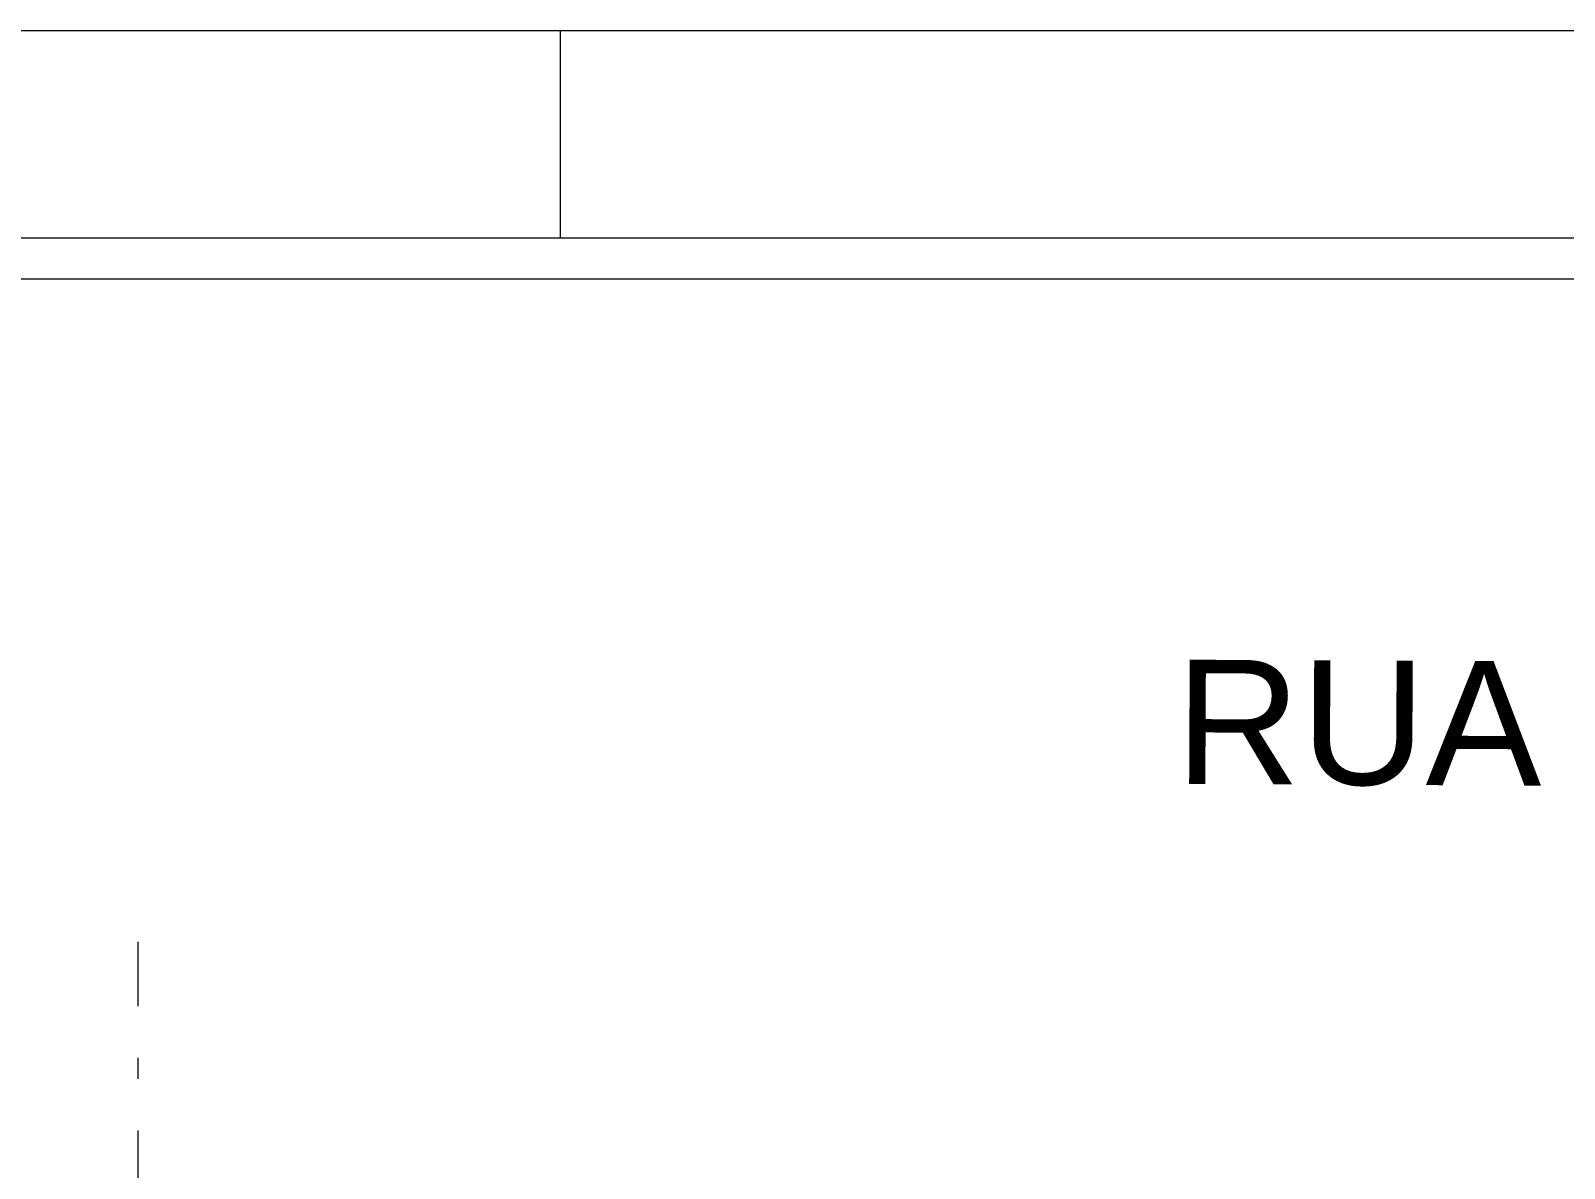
# Model space of a CAD drawing. Header units: millimetres. Extents: x 521 to 1055, y 261 to 520.
# Drawn here: x 528.18 to 535.59, y 339.83 to 345.32 of the extents above; entities that cross this region are included whole.
import ezdxf

# ---------------------------------------------------------------- set-up
doc = ezdxf.new("R2010")
doc.units = ezdxf.units.MM
doc.linetypes.add('CONTINU', pattern=[0])
doc.linetypes.add('DASHDOTX2', pattern=[2, 1, -0.5, 0, -0.5])
doc.layers.add('0.1', color=8, linetype='Continuous', lineweight=13)
doc.layers.add('texto', color=1, linetype='Continuous')
doc.styles.add('ROBERTO', font='swissek.ttf')

# ---------------------------------------------------------------- blocks, each defined once
blk = doc.blocks.new('SUP')
at = {"layer": 'texto', "color": 8, "style": 'ROBERTO'}
blk.add_text('RUA PIETRÂNGELO DE BIASE', height=0.6, rotation=359.7248303667502, dxfattribs=at).set_placement((225.1942705394565, 66.26654961873734))

msp = doc.modelspace()

# ---------------------------------------------------------------- linework, layer by layer
at = {"layer": '0.1', "color": 8}
msp.add_line((530.7394129612122, 345.3209285937377), (530.7394129612122, 344.3209285915813), dxfattribs=at)
at = {"layer": '0.1', "color": 8, "linetype": 'DASHDOTX2', "ltscale": 0.5}
msp.add_line((528.7013186470065, 277.9107440472911), (528.7013186470065, 340.9222189602986), dxfattribs=at)
at = {"layer": '0.1', "color": 8}
for points in [[(646.9794132118273, 345.3209285937377), (520.7750208080918, 345.3209285937377), (520.7750208080918, 261.3209284126439), (646.9794132118273, 261.3209284126439)], [(523.2750208134817, 262.3209284147995), (523.2750208134817, 344.3209285915813), (645.9794132096715, 344.3209285915813), (645.9794132096715, 262.3209284147995)]]:
    msp.add_lwpolyline(points, close=True, dxfattribs=at)
msp.add_lwpolyline([(630.1594131755626, 343.120928588995, 0.414213562373095), (629.1594131734066, 344.1209285911507), (524.4750208160689, 344.1209285911507, 0.414213562373095), (523.475020813913, 343.120928588995), (523.475020813913, 269.5209284303222, 0.4142135623730948), (524.4750208160689, 268.5209284281664), (629.1594131734066, 268.5209284281664, 0.414213562373095), (630.1594131755626, 269.5209284303222)], format="xyb", close=True, dxfattribs=at)

# ---------------------------------------------------------------- block references
at = {"layer": '0.1', "color": 8, "linetype": 'CONTINU', "lineweight": -2}
msp.add_blockref('SUP', (308.5139931717233, 275.4176046478566), dxfattribs=at)

doc.saveas('drawing.dxf')
